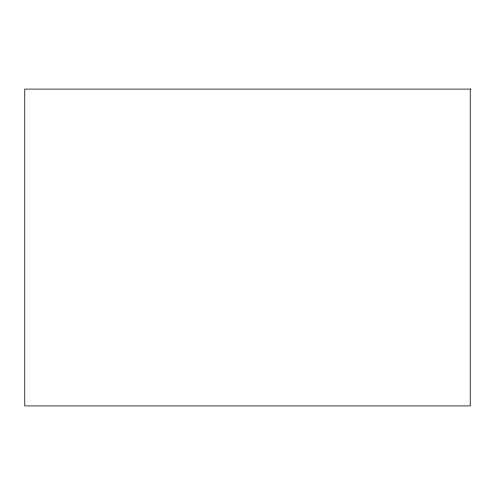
<?xml version="1.0" encoding="UTF-8"?>
<svg xmlns="http://www.w3.org/2000/svg" width="495" height="495" viewBox="0 0 495 495"><rect width="100%" height="100%" fill="white"/><g stroke="black" fill="none" stroke-linecap="round" stroke-linejoin="round"><path stroke-width="0.74" d="M470.25 89.1L24.75 89.1L24.75 405.9L470.25 405.9L470.25 89.1"/></g></svg>
